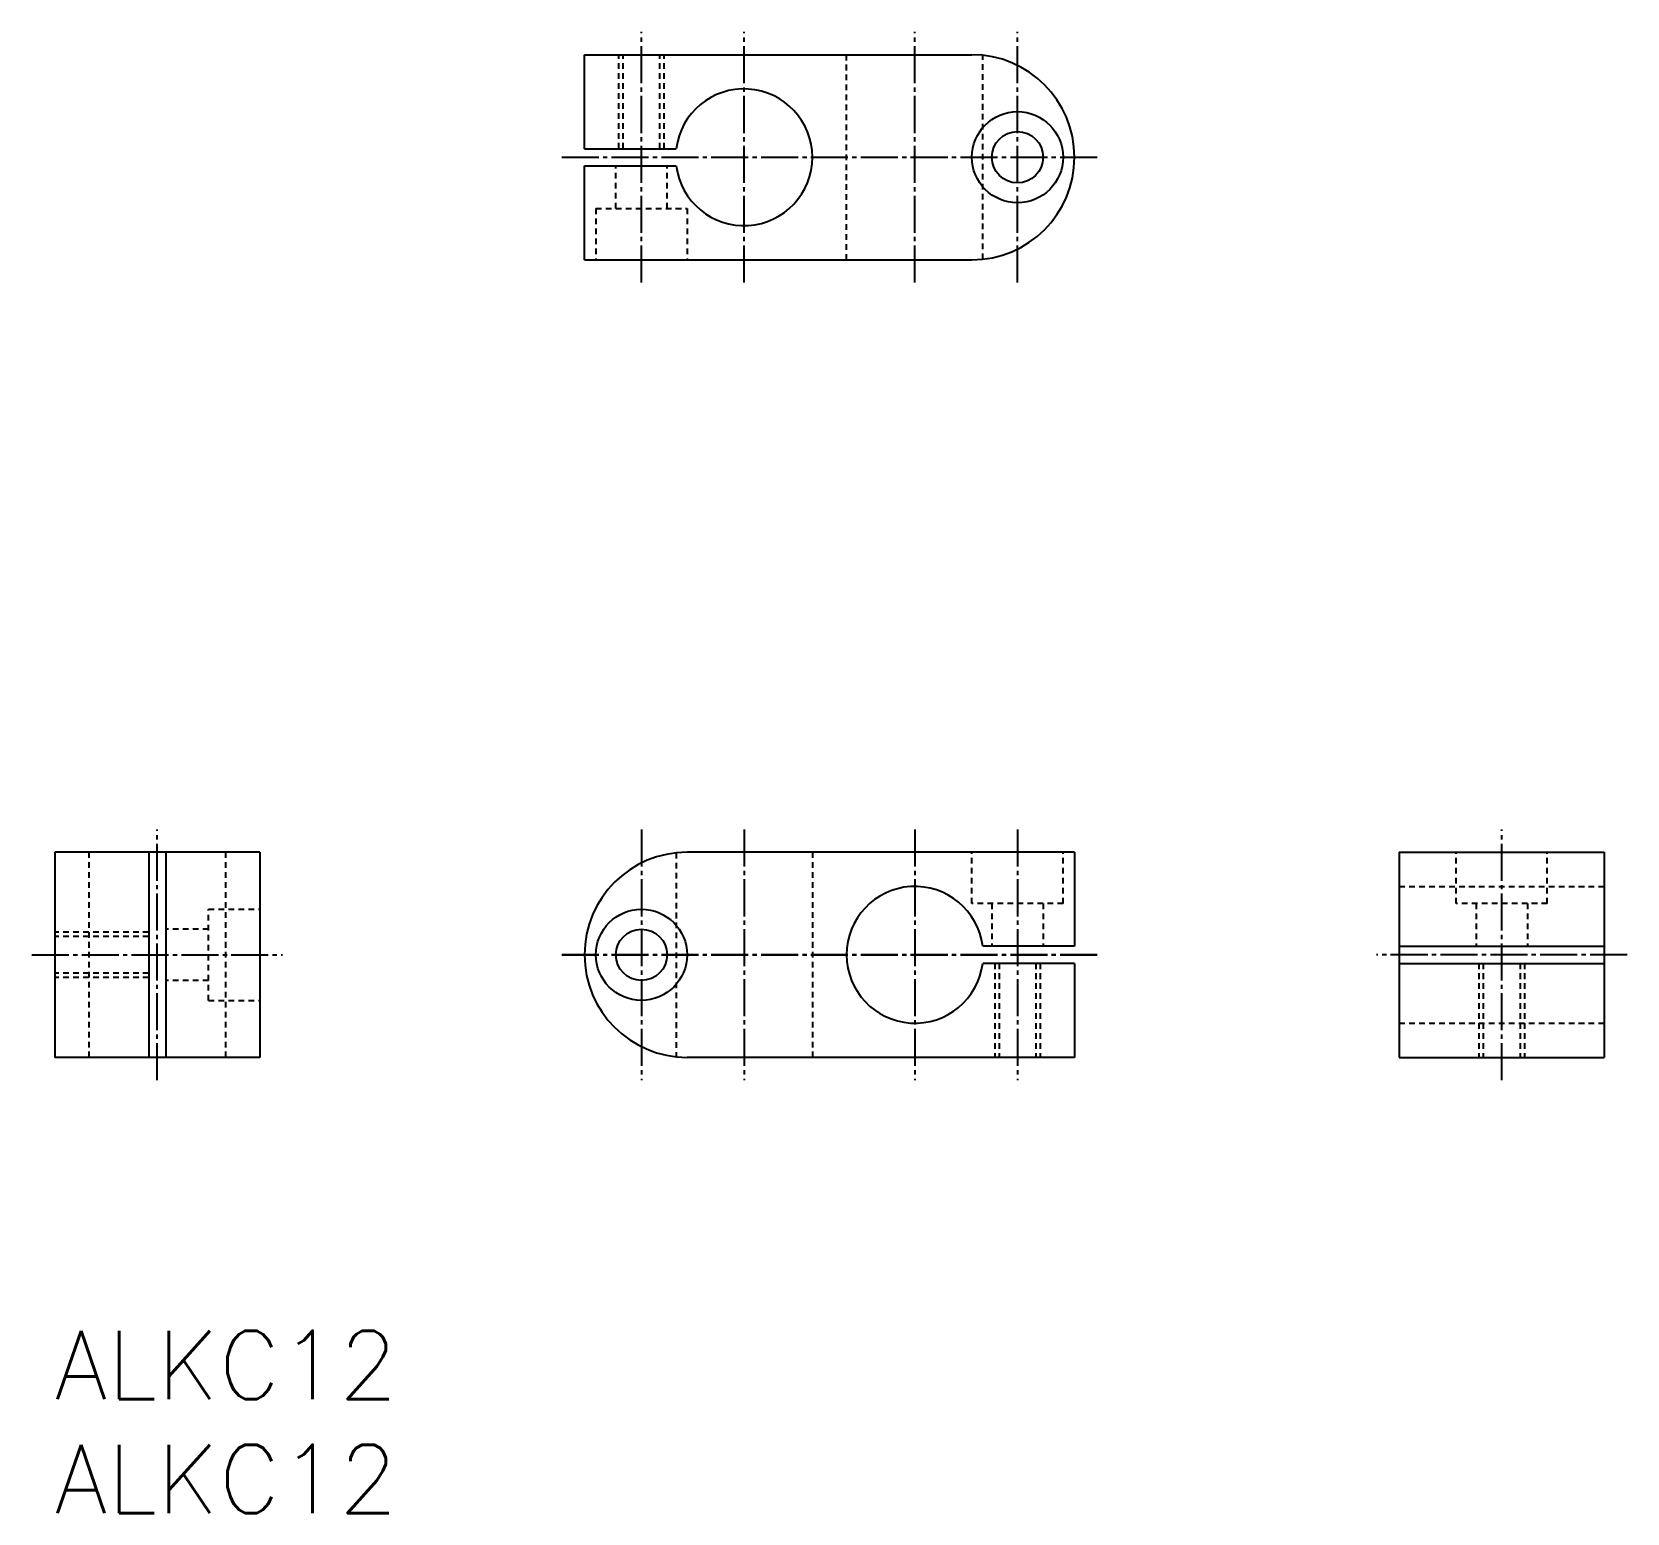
# Model space of a CAD drawing. Extents: x -144 to -4, y -2271 to -2141.
import ezdxf

# ---------------------------------------------------------------- set-up
doc = ezdxf.new("R2010")
doc.units = 0
doc.header["$LTSCALE"] = 0.25
doc.linetypes.add('CENTER', pattern=[17.5, 13, -1.5, 1.5, -1.5])
doc.linetypes.add('DASHED', pattern=[3.5, 2, -1.5])
doc.layers.get('0').update_dxf_attribs({"linetype": 'CONTINUOUS'})
doc.layers.add('CENTER', color=1, linetype='CENTER')
doc.styles.get("Standard").update_dxf_attribs({"font": 'txt', "bigfont": 'BIGFONT'})

msp = doc.modelspace()

# ---------------------------------------------------------------- linework, layer by layer
at = {"color": 7, "linetype": 'CONTINUOUS'}
for p, q in [((-95.52, -2143.26), (-61.52, -2143.26)), ((-95.52, -2151.51), (-95.52, -2143.26)), ((-95.52, -2151.51), (-87.47, -2151.51)), ((-95.52, -2161.26), (-95.52, -2153.01)), ((-95.52, -2153.01), (-87.47, -2153.01)), ((-95.52, -2161.26), (-61.52, -2161.26)), ((-142.02, -2213.26), (-142.02, -2231.26)), ((-124.02, -2213.26), (-142.02, -2213.26)), ((-133.77, -2213.26), (-133.77, -2231.26)), ((-132.27, -2213.26), (-132.27, -2231.26)), ((-124.02, -2213.26), (-124.02, -2231.26)), ((-52.52, -2213.26), (-86.52, -2213.26)), ((-52.52, -2213.26), (-52.52, -2221.51)), ((-24.02, -2213.26), (-6.02, -2213.26)), ((-24.02, -2213.26), (-24.02, -2231.26)), ((-6.02, -2213.26), (-6.02, -2231.26)), ((-52.52, -2221.51), (-60.57, -2221.51)), ((-24.02, -2221.51), (-6.02, -2221.51)), ((-52.52, -2223.01), (-60.57, -2223.01)), ((-52.52, -2223.01), (-52.52, -2231.26)), ((-24.02, -2223.01), (-6.02, -2223.01)), ((-124.02, -2231.26), (-142.02, -2231.26)), ((-52.52, -2231.26), (-86.52, -2231.26)), ((-24.02, -2231.26), (-6.02, -2231.26))]:
    msp.add_line(p, q, dxfattribs=at)
at = {"color": 3, "linetype": 'DASHED'}
for p, q in [((-92.52, -2151.51), (-92.52, -2143.26)), ((-92.14, -2151.51), (-92.14, -2143.26)), ((-88.9, -2151.51), (-88.9, -2143.26)), ((-88.52, -2151.51), (-88.52, -2143.26)), ((-72.52, -2161.26), (-72.52, -2143.26)), ((-60.57, -2161.21), (-60.57, -2143.31)), ((-92.77, -2156.76), (-92.77, -2153.01)), ((-88.27, -2156.76), (-88.27, -2153.01)), ((-94.52, -2156.76), (-94.52, -2161.26)), ((-94.52, -2156.76), (-86.52, -2156.76)), ((-86.52, -2156.76), (-86.52, -2161.26)), ((-139.02, -2213.26), (-139.02, -2231.26)), ((-127.02, -2213.26), (-127.02, -2231.26)), ((-87.47, -2213.31), (-87.47, -2231.21)), ((-75.52, -2213.26), (-75.52, -2231.26)), ((-61.52, -2217.76), (-61.52, -2213.26)), ((-53.52, -2217.76), (-53.52, -2213.26)), ((-19.02, -2217.76), (-19.02, -2213.26)), ((-11.02, -2217.76), (-11.02, -2213.26)), ((-24.02, -2216.26), (-6.02, -2216.26)), ((-128.52, -2218.26), (-124.02, -2218.26)), ((-128.52, -2226.26), (-128.52, -2218.26)), ((-53.52, -2217.76), (-61.52, -2217.76)), ((-59.77, -2217.76), (-59.77, -2221.51)), ((-55.27, -2217.76), (-55.27, -2221.51)), ((-11.02, -2217.76), (-19.02, -2217.76)), ((-17.27, -2217.76), (-17.27, -2221.51)), ((-12.77, -2217.76), (-12.77, -2221.51)), ((-133.77, -2220.26), (-142.02, -2220.26)), ((-128.52, -2220.01), (-132.27, -2220.01)), ((-133.77, -2220.64), (-142.02, -2220.64)), ((-59.52, -2223.01), (-59.52, -2231.26)), ((-59.14, -2223.01), (-59.14, -2231.26)), ((-55.9, -2223.01), (-55.9, -2231.26)), ((-55.52, -2223.01), (-55.52, -2231.26)), ((-17.02, -2223.01), (-17.02, -2231.26)), ((-16.64, -2223.01), (-16.64, -2231.26)), ((-13.4, -2223.01), (-13.4, -2231.26)), ((-13.02, -2223.01), (-13.02, -2231.26)), ((-133.77, -2223.88), (-142.02, -2223.88)), ((-133.77, -2224.26), (-142.02, -2224.26)), ((-128.52, -2224.51), (-132.27, -2224.51)), ((-128.52, -2226.26), (-124.02, -2226.26)), ((-24.02, -2228.26), (-6.02, -2228.26))]:
    msp.add_line(p, q, dxfattribs=at)
at = {"color": 7, "linetype": 'CONTINUOUS'}
for centre, radius in [((-57.52, -2152.26), 4), ((-57.52, -2152.26), 2.25), ((-90.52, -2222.26), 4), ((-90.52, -2222.26), 2.25)]:
    msp.add_circle(centre, radius, dxfattribs=at)
for centre, radius, start, end in [((-61.52, -2152.26), 9, 270, 90), ((-81.52, -2152.26), 6, 187.1808, 172.8192), ((-86.52, -2222.26), 9, 90, 270), ((-66.52, -2222.26), 6, 7.1808, 352.8192)]:
    msp.add_arc(centre, radius, start, end, dxfattribs=at)
at = {"layer": 'CENTER', "color": 1, "linetype": 'CENTER'}
for p, q in [((-90.52, -2163.26), (-90.52, -2141.26)), ((-81.52, -2163.26), (-81.52, -2141.26)), ((-66.52, -2163.26), (-66.52, -2141.26)), ((-57.52, -2163.26), (-57.52, -2141.26)), ((-97.52, -2152.26), (-50.52, -2152.26)), ((-133.02, -2233.26), (-133.02, -2211.26)), ((-90.52, -2211.26), (-90.52, -2233.26)), ((-81.52, -2211.26), (-81.52, -2233.26)), ((-66.52, -2211.26), (-66.52, -2233.26)), ((-57.52, -2211.26), (-57.52, -2233.26)), ((-15.02, -2233.26), (-15.02, -2211.26)), ((-144.02, -2222.26), (-122.02, -2222.26)), ((-97.52, -2222.26), (-50.52, -2222.26)), ((-50.52, -2222.26), (-97.52, -2222.26)), ((-4.02, -2222.26), (-26.02, -2222.26))]:
    msp.add_line(p, q, dxfattribs=at)

# ---------------------------------------------------------------- texts
at = {"color": 7, "linetype": 'CONTINUOUS'}
for p in [(-142.02, -2261.26), (-142.02, -2271.26)]:
    msp.add_text('ALKC12', height=6, dxfattribs=at).set_placement(p)

doc.saveas('drawing.dxf')
